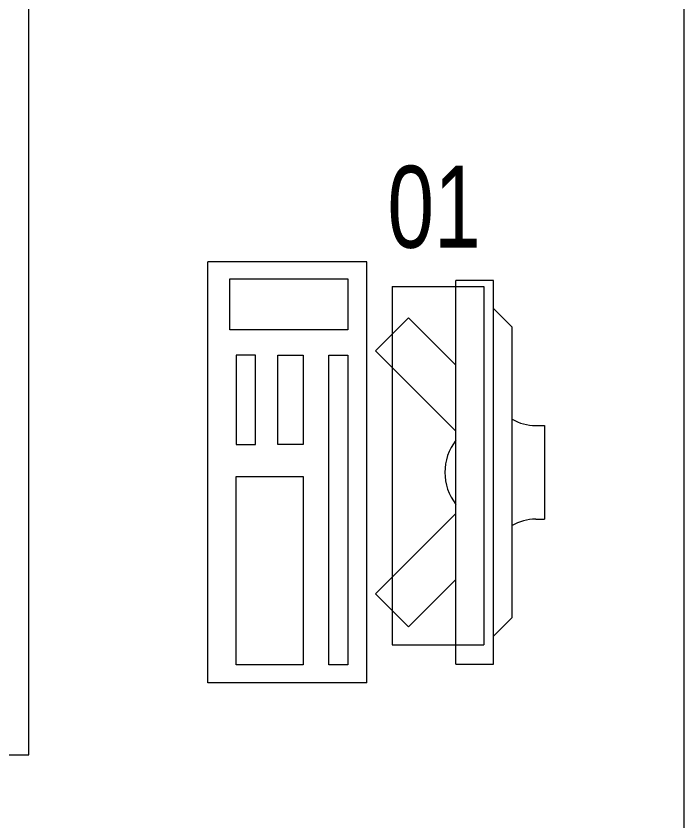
# Model space of a CAD drawing. Header units: metres. Extents: x -18745 to 220762, y -1579758 to -1356048.
# Drawn here: x 102837 to 103550, y -1407393 to -1406534 of the extents above; entities that cross this region are included whole.
import ezdxf

# ---------------------------------------------------------------- set-up
doc = ezdxf.new("R2010")
doc.units = ezdxf.units.M
doc.layers.get('0').update_dxf_attribs({"lineweight": 0})
doc.layers.add('A-100 - Copy$0$Medical Equipment and Furniture', color=8, linetype='Continuous', lineweight=0)
doc.styles.add('A-100 - Copy$0$X3G_ENTITY_257CFD', font='swisscl.ttf', dxfattribs={"height": 200})

# ---------------------------------------------------------------- blocks, each defined once
blk = doc.blocks.new('A-100 - Copy$0$ITCWLS1-P')
for p, q in [((-0.17, 0.45), (-0.17, 0)), ((-0.17, 0.45), (0, 0.45)), ((0, 0.45), (0, 0)), ((-0.26509, 0.43, 0), (-0.30509, 0.43, 0)), ((-0.30509, 0.43, 0), (-0.30509, 0.02, 0)), ((-0.26509, 0.43, 0), (-0.26509, 0.02, 0)), ((-0.14957, 0.43047), (-0.12914, 0.43047)), ((-0.12914, 0.43047), (-0.12914, 0.40893)), ((-0.197, 0.40939), (-0.295, 0.40939)), ((-0.295, 0.02639), (-0.295, 0.40939)), ((-0.197, 0.02639), (-0.197, 0.40939)), ((-0.32509, 0.38, 0), (-0.30509, 0.4, 0)), ((-0.32509, 0.38, 0), (-0.32509, 0.07, 0)), ((-0.35032, 0.275), (-0.35961, 0.275)), ((-0.35961, 0.175), (-0.35961, 0.275)), ((-0.35032, 0.175), (-0.35961, 0.175)), ((-0.32509, 0.07, 0), (-0.30509, 0.05, 0)), ((-0.197, 0.02639), (-0.295, 0.02639)), ((-0.30509, 0.02, 0), (-0.26509, 0.02, 0)), ((-0.17, 0), (0, 0))]:
    blk.add_line(p, q)
at = {"extrusion": (2.48281e-10, 3.18408e-10, -1)}
for p, q in [((-0.26509, 0.33952), (-0.21443, 0.39019)), ((-0.17907, 0.35483), (-0.21443, 0.39019)), ((-0.26509, 0.26881), (-0.17907, 0.35483))]:
    blk.add_line(p, q, dxfattribs=at)
at = {"extrusion": (2.48281e-10, -3.18408e-10, -1)}
for p, q in [((-0.26509, 0.18119), (-0.17907, 0.09517)), ((-0.26509, 0.11048), (-0.21443, 0.05981)), ((-0.17907, 0.09517), (-0.21443, 0.05981))]:
    blk.add_line(p, q, dxfattribs=at)
for points in [[(-0.12914, 0.40893), (-0.12914, 0.09996), (-0.14957, 0.09996), (-0.14957, 0.43047)], [(-0.14957, 0.09997), (-0.14957, 0.09997), (-0.14957, 0.09997), (-0.14957, 0.09997), (-0.14957, 0.09997), (-0.14957, 0.09997), (-0.14957, 0.09997), (-0.14957, 0.09997), (-0.14957, 0.09997)], [(-0.14957, 0.09997), (-0.14957, 0.09997), (-0.14957, 0.09997), (-0.14957, 0.09997), (-0.14957, 0.09997), (-0.14957, 0.09997), (-0.14957, 0.09997), (-0.14957, 0.09997), (-0.14957, 0.09997), (-0.14957, 0.09997), (-0.14957, 0.09997), (-0.14957, 0.09997), (-0.14957, 0.09997), (-0.14957, 0.09997), (-0.14957, 0.09997), (-0.14957, 0.09997), (-0.14957, 0.09997), (-0.14957, 0.09997)], [(-0.14957, 0.09996), (-0.14957, 0.09996), (-0.14957, 0.09996), (-0.14957, 0.09996), (-0.14957, 0.09996), (-0.14957, 0.09996), (-0.14957, 0.09996), (-0.14957, 0.09996), (-0.14957, 0.09996), (-0.14957, 0.09996)], [(-0.14957, 0.09996), (-0.14957, 0.09996), (-0.14957, 0.09996), (-0.14957, 0.09996), (-0.14957, 0.09996), (-0.14957, 0.09996), (-0.14957, 0.09996)], [(-0.14957, 0.09997), (-0.14957, 0.09997), (-0.14957, 0.09997), (-0.14957, 0.09997), (-0.14957, 0.09997), (-0.14957, 0.09997), (-0.14957, 0.09997), (-0.14957, 0.09997), (-0.14957, 0.09997), (-0.14957, 0.09997)], [(-0.14957, 0.09997), (-0.14957, 0.09997), (-0.14957, 0.09997), (-0.14957, 0.09997), (-0.14957, 0.09997), (-0.14957, 0.09997), (-0.14957, 0.09997), (-0.14957, 0.09997), (-0.14957, 0.09997), (-0.14957, 0.09997), (-0.14957, 0.09997), (-0.14957, 0.09997), (-0.14957, 0.09997), (-0.14957, 0.09997), (-0.14957, 0.09997)], [(-0.14957, 0.09997), (-0.14957, 0.09997), (-0.14957, 0.09997), (-0.14957, 0.09997), (-0.14957, 0.09997), (-0.14957, 0.09997), (-0.14957, 0.09997), (-0.14957, 0.09997), (-0.14957, 0.09997), (-0.14957, 0.09997)], [(-0.14957, 0.09997), (-0.14957, 0.09997), (-0.14957, 0.09997), (-0.14957, 0.09997), (-0.14957, 0.09997), (-0.14957, 0.09997), (-0.14957, 0.09997), (-0.14957, 0.09997), (-0.14957, 0.09997), (-0.14957, 0.09997)], [(-0.14957, 0.09996), (-0.14957, 0.09996), (-0.14957, 0.09996), (-0.14957, 0.09996), (-0.14957, 0.09996), (-0.14957, 0.09996), (-0.14957, 0.09996), (-0.14957, 0.09996), (-0.14957, 0.09996), (-0.14957, 0.09996), (-0.14957, 0.09996), (-0.14957, 0.09996), (-0.14957, 0.09996), (-0.14957, 0.09996), (-0.14957, 0.09996), (-0.14957, 0.09996), (-0.14957, 0.09996), (-0.14957, 0.09996), (-0.14957, 0.09997), (-0.14957, 0.09997), (-0.14957, 0.09997), (-0.14957, 0.09997), (-0.14957, 0.09997), (-0.14957, 0.09997), (-0.14957, 0.09997), (-0.14957, 0.09997), (-0.14957, 0.09997), (-0.14957, 0.09997), (-0.14957, 0.09997), (-0.14957, 0.09997), (-0.14957, 0.09997), (-0.14957, 0.09997), (-0.14956, 0.09997), (-0.14956, 0.09997), (-0.14956, 0.09997), (-0.14956, 0.09996), (-0.14956, 0.09996), (-0.14956, 0.09996), (-0.14956, 0.09996), (-0.14956, 0.09996), (-0.14956, 0.09996), (-0.14956, 0.09996), (-0.14956, 0.09996), (-0.14956, 0.09996), (-0.14956, 0.09996), (-0.14956, 0.09996), (-0.14956, 0.09996), (-0.14956, 0.09996), (-0.14957, 0.09996), (-0.14957, 0.09996), (-0.14957, 0.09996), (-0.14957, 0.09996), (-0.14957, 0.09996), (-0.14957, 0.09996)], [(-0.14957, 0.09996), (-0.14957, 0.09996), (-0.14957, 0.09996), (-0.14957, 0.09996), (-0.14957, 0.09996), (-0.14957, 0.09996), (-0.14957, 0.09996), (-0.14957, 0.09996), (-0.14957, 0.09996), (-0.14957, 0.09996), (-0.14957, 0.09997), (-0.14957, 0.09997), (-0.14957, 0.09997), (-0.14957, 0.09996), (-0.14957, 0.09996), (-0.14957, 0.09996), (-0.14957, 0.09996), (-0.14957, 0.09996), (-0.14957, 0.09996), (-0.14957, 0.09997), (-0.14957, 0.09997), (-0.14957, 0.09997), (-0.14957, 0.09997), (-0.14957, 0.09997), (-0.14957, 0.09997), (-0.14957, 0.09997), (-0.14957, 0.09997), (-0.14957, 0.09997), (-0.14957, 0.09997), (-0.14957, 0.09997), (-0.14957, 0.09997), (-0.14957, 0.09997), (-0.14957, 0.09997), (-0.14957, 0.09997), (-0.14957, 0.09997), (-0.14957, 0.09997), (-0.14957, 0.09997), (-0.14957, 0.09997), (-0.14957, 0.09997), (-0.14957, 0.09997), (-0.14957, 0.09997), (-0.14957, 0.09997), (-0.14957, 0.09997), (-0.14957, 0.09997), (-0.14957, 0.09997), (-0.14957, 0.09997), (-0.14957, 0.09997), (-0.14957, 0.09997), (-0.14957, 0.09997), (-0.14957, 0.09997), (-0.14957, 0.09997), (-0.14957, 0.09997), (-0.14957, 0.09997), (-0.14957, 0.09997), (-0.14957, 0.09997), (-0.14957, 0.09997), (-0.14957, 0.09997), (-0.14957, 0.09997), (-0.14957, 0.09997), (-0.14957, 0.09997), (-0.14957, 0.09997), (-0.14957, 0.09997), (-0.14957, 0.09997), (-0.14957, 0.09997), (-0.14957, 0.09997), (-0.14957, 0.09997), (-0.14957, 0.09997), (-0.14957, 0.09997), (-0.14957, 0.09997), (-0.14957, 0.09997), (-0.14957, 0.09997), (-0.14957, 0.09997), (-0.14957, 0.09997), (-0.14957, 0.09997), (-0.14957, 0.09997), (-0.14957, 0.09997), (-0.14957, 0.09997), (-0.14957, 0.09997), (-0.14957, 0.09997), (-0.14957, 0.09997), (-0.14956, 0.09997), (-0.14957, 0.09997), (-0.14957, 0.09997), (-0.14957, 0.09997), (-0.14957, 0.09997), (-0.14956, 0.09997), (-0.14957, 0.09997), (-0.14957, 0.09997), (-0.14957, 0.09997), (-0.14957, 0.09997), (-0.14957, 0.09997), (-0.14957, 0.09997), (-0.14957, 0.09997), (-0.14957, 0.09997), (-0.14957, 0.09997), (-0.14957, 0.09997), (-0.14956, 0.09997), (-0.14957, 0.09996), (-0.14957, 0.09996), (-0.14957, 0.09996), (-0.14956, 0.09996), (-0.14957, 0.09996), (-0.14957, 0.09996), (-0.14957, 0.09996), (-0.14957, 0.09996), (-0.14957, 0.09996), (-0.14957, 0.09996), (-0.14957, 0.09996), (-0.14957, 0.09996), (-0.14957, 0.09996), (-0.14957, 0.09996)], [(-0.14957, 0.09996), (-0.14957, 0.09996), (-0.14957, 0.09996), (-0.14957, 0.09996), (-0.14957, 0.09996), (-0.14957, 0.09996), (-0.14957, 0.09996), (-0.14957, 0.09996)], [(-0.14957, 0.09996), (-0.14957, 0.09996), (-0.14957, 0.09996), (-0.14957, 0.09996), (-0.14957, 0.09996), (-0.14957, 0.09996), (-0.14957, 0.09996), (-0.14957, 0.09996), (-0.14957, 0.09996), (-0.14957, 0.09996), (-0.14957, 0.09996), (-0.14957, 0.09996), (-0.14957, 0.09996), (-0.14957, 0.09996), (-0.14957, 0.09996), (-0.14957, 0.09996), (-0.14957, 0.09996), (-0.14957, 0.09996), (-0.14957, 0.09996), (-0.14957, 0.09996), (-0.14957, 0.09996), (-0.14957, 0.09996), (-0.14957, 0.09996), (-0.14957, 0.09996), (-0.14957, 0.09996), (-0.14957, 0.09996), (-0.14957, 0.09996), (-0.14957, 0.09996), (-0.14957, 0.09996), (-0.14957, 0.09996), (-0.14957, 0.09996), (-0.14957, 0.09996), (-0.14957, 0.09996), (-0.14957, 0.09996), (-0.14957, 0.09996), (-0.14957, 0.09996), (-0.14957, 0.09996), (-0.14957, 0.09996), (-0.14957, 0.09996), (-0.14957, 0.09996), (-0.14957, 0.09996), (-0.14957, 0.09996), (-0.14957, 0.09996), (-0.14957, 0.09996), (-0.14957, 0.09996), (-0.14957, 0.09996), (-0.14957, 0.09996), (-0.14957, 0.09996), (-0.14956, 0.09996), (-0.14956, 0.09996), (-0.14956, 0.09996), (-0.14956, 0.09996), (-0.14957, 0.09996), (-0.14957, 0.09996), (-0.14957, 0.09996), (-0.14957, 0.09996), (-0.14957, 0.09996), (-0.14957, 0.09996), (-0.14956, 0.09996), (-0.14957, 0.09996), (-0.14957, 0.09996), (-0.14957, 0.09996), (-0.14957, 0.09996), (-0.14957, 0.09996), (-0.14957, 0.09996), (-0.14957, 0.09996), (-0.14957, 0.09996), (-0.14957, 0.09996), (-0.14957, 0.09996), (-0.14956, 0.09996), (-0.14956, 0.09996), (-0.14957, 0.09996), (-0.14957, 0.09996), (-0.14957, 0.09996), (-0.14957, 0.09996), (-0.14957, 0.09996), (-0.14957, 0.09996), (-0.14957, 0.09996), (-0.14957, 0.09996), (-0.14957, 0.09996), (-0.14957, 0.09996), (-0.14957, 0.09996), (-0.14957, 0.09996), (-0.14957, 0.09996), (-0.14957, 0.09996), (-0.14957, 0.09996), (-0.14957, 0.09996), (-0.14957, 0.09996), (-0.14957, 0.09996)], [(-0.14957, 0.09996), (-0.14957, 0.09996), (-0.14957, 0.09996), (-0.14957, 0.09996), (-0.14957, 0.09996), (-0.14957, 0.09996), (-0.14957, 0.09996), (-0.14957, 0.09996), (-0.14957, 0.09996), (-0.14957, 0.09996), (-0.14957, 0.09996), (-0.14957, 0.09996)], [(-0.14957, 0.09996), (-0.14957, 0.09996), (-0.14956, 0.09996), (-0.14956, 0.09996), (-0.14956, 0.09996), (-0.14956, 0.09996), (-0.14957, 0.09996)], [(-0.14957, 0.09996), (-0.14957, 0.09996), (-0.14957, 0.09996), (-0.14957, 0.09996), (-0.14957, 0.09996), (-0.14957, 0.09996), (-0.14957, 0.09996), (-0.14957, 0.09996), (-0.14957, 0.09996), (-0.14956, 0.09996), (-0.14956, 0.09996), (-0.14956, 0.09996), (-0.14956, 0.09996), (-0.14956, 0.09996), (-0.14956, 0.09996), (-0.14956, 0.09996), (-0.14957, 0.09996)]]:
    blk.add_lwpolyline(points)
for points in [[(-0.1019, 0.43047), (-0.03039, 0.43047), (-0.03039, 0.22944), (-0.1019, 0.22944)], [(-0.1019, 0.19536), (-0.07466, 0.19536), (-0.07466, 0.09996), (-0.1019, 0.09996)], [(-0.03039, 0.19536), (-0.05082, 0.19536), (-0.05082, 0.09996), (-0.03039, 0.09996)], [(-0.14956, 0.09996), (-0.14956, 0.09996), (-0.14956, 0.09996), (-0.14956, 0.09996), (-0.14956, 0.09996), (-0.14956, 0.09996), (-0.14956, 0.09996), (-0.14956, 0.09996), (-0.14957, 0.09996), (-0.14957, 0.09996), (-0.14957, 0.09996), (-0.14957, 0.09996), (-0.14957, 0.09996), (-0.14957, 0.09996), (-0.14957, 0.09996), (-0.14957, 0.09996), (-0.14957, 0.09996), (-0.14957, 0.09996), (-0.14957, 0.09996), (-0.14957, 0.09996), (-0.14957, 0.09996), (-0.14957, 0.09996), (-0.14957, 0.09996), (-0.14957, 0.09996), (-0.14957, 0.09996), (-0.14957, 0.09996), (-0.14957, 0.09996), (-0.14957, 0.09996), (-0.14957, 0.09996), (-0.14957, 0.09996), (-0.14957, 0.09996), (-0.14957, 0.09996), (-0.14957, 0.09996), (-0.14957, 0.09996), (-0.14957, 0.09996), (-0.14957, 0.09996), (-0.14957, 0.09996), (-0.14957, 0.09996), (-0.14957, 0.09996), (-0.14957, 0.09996), (-0.14957, 0.09996), (-0.14957, 0.09996), (-0.14957, 0.09996), (-0.14957, 0.09996), (-0.14957, 0.09996), (-0.14957, 0.09996), (-0.14957, 0.09996), (-0.14957, 0.09996), (-0.14957, 0.09996), (-0.14957, 0.09996), (-0.14957, 0.09996), (-0.14957, 0.09996), (-0.14957, 0.09996), (-0.14957, 0.09996), (-0.14957, 0.09996), (-0.14957, 0.09996), (-0.14957, 0.09996), (-0.14956, 0.09996), (-0.14956, 0.09996), (-0.14956, 0.09996), (-0.14956, 0.09996), (-0.14956, 0.09996), (-0.14956, 0.09996), (-0.14956, 0.09996), (-0.14956, 0.09996), (-0.14956, 0.09996), (-0.14956, 0.09996), (-0.14956, 0.09996), (-0.14956, 0.09996), (-0.14956, 0.09996), (-0.14956, 0.09996), (-0.14956, 0.09996), (-0.14956, 0.09996), (-0.14956, 0.09996), (-0.14956, 0.09996), (-0.14956, 0.09996), (-0.14956, 0.09996), (-0.14956, 0.09996), (-0.14956, 0.09996), (-0.14956, 0.09996), (-0.14956, 0.09996), (-0.14956, 0.09996), (-0.14956, 0.09996), (-0.14956, 0.09996), (-0.14956, 0.09996), (-0.14956, 0.09996), (-0.14956, 0.09996), (-0.14956, 0.09996), (-0.14956, 0.09996), (-0.14957, 0.09996), (-0.14957, 0.09996), (-0.14957, 0.09996), (-0.14957, 0.09996), (-0.14957, 0.09996), (-0.14957, 0.09996), (-0.14957, 0.09996), (-0.14957, 0.09996), (-0.14957, 0.09996), (-0.14957, 0.09996), (-0.14957, 0.09996), (-0.14957, 0.09996), (-0.14957, 0.09996), (-0.14957, 0.09996), (-0.14957, 0.09996), (-0.14957, 0.09996), (-0.14957, 0.09996), (-0.14957, 0.09996), (-0.14957, 0.09996), (-0.14957, 0.09996), (-0.14957, 0.09996), (-0.14957, 0.09996), (-0.14957, 0.09996), (-0.14957, 0.09996), (-0.14957, 0.09996), (-0.14957, 0.09996), (-0.14957, 0.09996), (-0.14957, 0.09996), (-0.14957, 0.09996), (-0.14957, 0.09996), (-0.14957, 0.09996), (-0.14957, 0.09996), (-0.14957, 0.09996), (-0.14957, 0.09996), (-0.14957, 0.09996), (-0.14957, 0.09996), (-0.14957, 0.09996), (-0.14957, 0.09996), (-0.14957, 0.09996), (-0.14957, 0.09996), (-0.14957, 0.09996), (-0.14957, 0.09996), (-0.14957, 0.09996), (-0.14957, 0.09996), (-0.14957, 0.09996), (-0.14957, 0.09996), (-0.14957, 0.09996), (-0.14957, 0.09996), (-0.14957, 0.09996), (-0.14957, 0.09996), (-0.14957, 0.09996), (-0.14957, 0.09996), (-0.14957, 0.09996), (-0.14957, 0.09996), (-0.14957, 0.09996), (-0.14957, 0.09996), (-0.14957, 0.09996), (-0.14957, 0.09996), (-0.14957, 0.09996), (-0.14957, 0.09996), (-0.14957, 0.09996), (-0.14957, 0.09996), (-0.14957, 0.09996), (-0.14957, 0.09996), (-0.14957, 0.09996), (-0.14956, 0.09996), (-0.14956, 0.09996), (-0.14956, 0.09996), (-0.14956, 0.09996), (-0.14956, 0.09996), (-0.14956, 0.09996), (-0.14956, 0.09996), (-0.14956, 0.09996), (-0.14956, 0.09996), (-0.14956, 0.09996), (-0.14956, 0.09996), (-0.14956, 0.09996), (-0.14956, 0.09996), (-0.14956, 0.09996), (-0.14956, 0.09996), (-0.14956, 0.09996), (-0.14956, 0.09996), (-0.14956, 0.09996), (-0.14956, 0.09996), (-0.14956, 0.09996), (-0.14956, 0.09996), (-0.14956, 0.09996), (-0.14956, 0.09996), (-0.14956, 0.09996), (-0.14956, 0.09996), (-0.14956, 0.09996), (-0.14956, 0.09996), (-0.14956, 0.09996), (-0.14956, 0.09996), (-0.14956, 0.09996), (-0.14956, 0.09996), (-0.14956, 0.09996), (-0.14956, 0.09996), (-0.14956, 0.09996), (-0.14956, 0.09996), (-0.14956, 0.09996), (-0.14956, 0.09996), (-0.14956, 0.09996), (-0.14956, 0.09996), (-0.14956, 0.09996), (-0.14956, 0.09996), (-0.14956, 0.09996), (-0.14956, 0.09996), (-0.14956, 0.09996), (-0.14956, 0.09996), (-0.14956, 0.09996), (-0.14956, 0.09996), (-0.14957, 0.09996), (-0.14957, 0.09996), (-0.14957, 0.09996), (-0.14957, 0.09996), (-0.14957, 0.09996), (-0.14957, 0.09996), (-0.14957, 0.09996), (-0.14957, 0.09996), (-0.14957, 0.09996), (-0.14957, 0.09996), (-0.14957, 0.09996), (-0.14957, 0.09996), (-0.14957, 0.09996), (-0.14957, 0.09996), (-0.14957, 0.09996), (-0.14957, 0.09996), (-0.14957, 0.09996), (-0.14957, 0.09996), (-0.14957, 0.09996), (-0.14957, 0.09996), (-0.14957, 0.09996), (-0.14957, 0.09996), (-0.14957, 0.09996), (-0.14957, 0.09996), (-0.14957, 0.09996), (-0.14957, 0.09996), (-0.14957, 0.09996), (-0.14957, 0.09996), (-0.14957, 0.09996), (-0.14957, 0.09996), (-0.14957, 0.09996), (-0.14957, 0.09996), (-0.14957, 0.09996), (-0.14957, 0.09996), (-0.14956, 0.09996), (-0.14956, 0.09996), (-0.14956, 0.09996), (-0.14956, 0.09996), (-0.14956, 0.09996), (-0.14956, 0.09996), (-0.14956, 0.09996), (-0.14956, 0.09996), (-0.14956, 0.09996), (-0.14956, 0.09996), (-0.14956, 0.09996), (-0.14956, 0.09996), (-0.14956, 0.09996), (-0.14956, 0.09996), (-0.14956, 0.09996), (-0.14956, 0.09996), (-0.14956, 0.09996), (-0.14956, 0.09996), (-0.14956, 0.09996), (-0.14956, 0.09996), (-0.14956, 0.09996), (-0.14956, 0.09996), (-0.14956, 0.09996), (-0.14956, 0.09996), (-0.14956, 0.09996), (-0.14956, 0.09996), (-0.14956, 0.09996), (-0.14956, 0.09996), (-0.14956, 0.09996), (-0.14956, 0.09996), (-0.14956, 0.09996), (-0.14956, 0.09996), (-0.14956, 0.09996), (-0.14956, 0.09996), (-0.14956, 0.09996), (-0.14956, 0.09996), (-0.14956, 0.09996), (-0.14956, 0.09996), (-0.14956, 0.09996), (-0.14956, 0.09996), (-0.14956, 0.09996), (-0.14956, 0.09996)], [(-0.14957, 0.09996), (-0.14957, 0.09996), (-0.14957, 0.09996), (-0.14957, 0.09996), (-0.14957, 0.09996), (-0.14957, 0.09996), (-0.14957, 0.09996), (-0.14957, 0.09996), (-0.14957, 0.09996), (-0.14957, 0.09996), (-0.14957, 0.09996), (-0.14957, 0.09996), (-0.14957, 0.09996), (-0.14957, 0.09996), (-0.14957, 0.09996), (-0.14957, 0.09996), (-0.14957, 0.09996), (-0.14957, 0.09996), (-0.14957, 0.09996), (-0.14957, 0.09996), (-0.14957, 0.09996), (-0.14957, 0.09996), (-0.14957, 0.09996), (-0.14957, 0.09996), (-0.14957, 0.09996), (-0.14957, 0.09996), (-0.14957, 0.09996), (-0.14957, 0.09996), (-0.14957, 0.09996), (-0.14957, 0.09996), (-0.14957, 0.09996), (-0.14957, 0.09996), (-0.14957, 0.09996), (-0.14957, 0.09996), (-0.14957, 0.09996), (-0.14957, 0.09996), (-0.14957, 0.09996), (-0.14957, 0.09996), (-0.14957, 0.09996), (-0.14957, 0.09996), (-0.14957, 0.09996), (-0.14957, 0.09996), (-0.14957, 0.09996), (-0.14957, 0.09996), (-0.14957, 0.09996), (-0.14957, 0.09996), (-0.14957, 0.09996), (-0.14957, 0.09996), (-0.14957, 0.09996), (-0.14957, 0.09996), (-0.14957, 0.09996), (-0.14957, 0.09996), (-0.14957, 0.09996), (-0.14957, 0.09996), (-0.14957, 0.09996), (-0.14957, 0.09996), (-0.14957, 0.09996), (-0.14957, 0.09996), (-0.14957, 0.09996), (-0.14957, 0.09996), (-0.14957, 0.09996), (-0.14957, 0.09996), (-0.14957, 0.09996), (-0.14957, 0.09996), (-0.14957, 0.09996), (-0.14957, 0.09996), (-0.14957, 0.09996), (-0.14957, 0.09996), (-0.14957, 0.09996), (-0.14957, 0.09996), (-0.14957, 0.09996), (-0.14957, 0.09996), (-0.14957, 0.09996), (-0.14957, 0.09996), (-0.14957, 0.09996), (-0.14957, 0.09996), (-0.14957, 0.09996), (-0.14957, 0.09996), (-0.14957, 0.09996), (-0.14957, 0.09996), (-0.14957, 0.09996), (-0.14957, 0.09996), (-0.14957, 0.09996), (-0.14957, 0.09996), (-0.14957, 0.09996), (-0.14957, 0.09996), (-0.14957, 0.09996), (-0.14957, 0.09996), (-0.14957, 0.09996), (-0.14957, 0.09996), (-0.14957, 0.09996), (-0.14957, 0.09996), (-0.14957, 0.09996), (-0.14957, 0.09996), (-0.14957, 0.09996), (-0.14957, 0.09996), (-0.14957, 0.09996), (-0.14957, 0.09996), (-0.14957, 0.09996), (-0.14957, 0.09996), (-0.14957, 0.09996), (-0.14957, 0.09996), (-0.14957, 0.09996), (-0.14957, 0.09996), (-0.14957, 0.09996), (-0.14957, 0.09996), (-0.14957, 0.09996), (-0.14957, 0.09996), (-0.14957, 0.09996), (-0.14957, 0.09996), (-0.14957, 0.09996), (-0.14957, 0.09996), (-0.14957, 0.09996), (-0.14957, 0.09996), (-0.14957, 0.09996), (-0.14957, 0.09996), (-0.14957, 0.09996), (-0.14957, 0.09996), (-0.14957, 0.09996), (-0.14957, 0.09996), (-0.14957, 0.09996), (-0.14957, 0.09996), (-0.14957, 0.09996), (-0.14957, 0.09996), (-0.14957, 0.09996), (-0.14957, 0.09996), (-0.14957, 0.09996), (-0.14957, 0.09996), (-0.14957, 0.09996), (-0.14957, 0.09996), (-0.14957, 0.09996), (-0.14957, 0.09996), (-0.14957, 0.09996), (-0.14957, 0.09996), (-0.14957, 0.09996), (-0.14957, 0.09996), (-0.14957, 0.09996), (-0.14957, 0.09996), (-0.14957, 0.09996), (-0.14957, 0.09996), (-0.14957, 0.09996), (-0.14957, 0.09996), (-0.14957, 0.09996), (-0.14957, 0.09996), (-0.14957, 0.09996), (-0.14957, 0.09996), (-0.14957, 0.09996), (-0.14957, 0.09996), (-0.14957, 0.09996), (-0.14957, 0.09996), (-0.14957, 0.09996), (-0.14957, 0.09996), (-0.14957, 0.09996), (-0.14957, 0.09996), (-0.14957, 0.09996), (-0.14957, 0.09996), (-0.14957, 0.09996), (-0.14957, 0.09996), (-0.14957, 0.09996), (-0.14957, 0.09996), (-0.14957, 0.09996), (-0.14957, 0.09996), (-0.14957, 0.09996), (-0.14957, 0.09996), (-0.14957, 0.09996), (-0.14957, 0.09996), (-0.14957, 0.09996), (-0.14957, 0.09996), (-0.14957, 0.09996), (-0.14957, 0.09996), (-0.14957, 0.09996), (-0.14957, 0.09996), (-0.14957, 0.09996), (-0.14957, 0.09996), (-0.14957, 0.09996), (-0.14957, 0.09996), (-0.14957, 0.09996), (-0.14957, 0.09996), (-0.14957, 0.09996), (-0.14957, 0.09996), (-0.14957, 0.09996), (-0.14957, 0.09996), (-0.14957, 0.09996), (-0.14957, 0.09996), (-0.14957, 0.09996), (-0.14957, 0.09996), (-0.14957, 0.09996), (-0.14957, 0.09996), (-0.14957, 0.09996), (-0.14957, 0.09996), (-0.14957, 0.09996), (-0.14957, 0.09996), (-0.14957, 0.09996), (-0.14957, 0.09996), (-0.14957, 0.09996), (-0.14957, 0.09996), (-0.14957, 0.09996), (-0.14957, 0.09996), (-0.14957, 0.09996), (-0.14957, 0.09996), (-0.14957, 0.09996), (-0.14957, 0.09996), (-0.14957, 0.09996), (-0.14957, 0.09996), (-0.14957, 0.09996), (-0.14957, 0.09996), (-0.14957, 0.09996), (-0.14957, 0.09996), (-0.14957, 0.09996), (-0.14957, 0.09996), (-0.14957, 0.09996), (-0.14957, 0.09996), (-0.14957, 0.09996), (-0.14957, 0.09996)], [(-0.14957, 0.09996), (-0.14957, 0.09996), (-0.14957, 0.09996), (-0.14957, 0.09996), (-0.14957, 0.09996), (-0.14957, 0.09996), (-0.14957, 0.09996), (-0.14957, 0.09996), (-0.14957, 0.09996), (-0.14957, 0.09996), (-0.14957, 0.09996), (-0.14957, 0.09996), (-0.14957, 0.09996), (-0.14957, 0.09996), (-0.14957, 0.09996), (-0.14957, 0.09996), (-0.14957, 0.09996), (-0.14957, 0.09996), (-0.14957, 0.09996), (-0.14957, 0.09996), (-0.14957, 0.09996), (-0.14957, 0.09996), (-0.14957, 0.09996), (-0.14957, 0.09996), (-0.14957, 0.09996), (-0.14957, 0.09996), (-0.14957, 0.09996), (-0.14957, 0.09996), (-0.14957, 0.09996), (-0.14957, 0.09996), (-0.14957, 0.09996), (-0.14957, 0.09996), (-0.14957, 0.09996), (-0.14957, 0.09996), (-0.14957, 0.09996), (-0.14957, 0.09996), (-0.14957, 0.09996), (-0.14957, 0.09996), (-0.14957, 0.09996), (-0.14957, 0.09996), (-0.14957, 0.09996), (-0.14957, 0.09996), (-0.14957, 0.09996), (-0.14957, 0.09996), (-0.14957, 0.09996), (-0.14957, 0.09996), (-0.14957, 0.09996), (-0.14957, 0.09996), (-0.14957, 0.09996), (-0.14957, 0.09996), (-0.14957, 0.09996), (-0.14957, 0.09996), (-0.14957, 0.09996), (-0.14957, 0.09996), (-0.14957, 0.09996), (-0.14957, 0.09996), (-0.14957, 0.09996), (-0.14957, 0.09996), (-0.14957, 0.09996), (-0.14957, 0.09996), (-0.14957, 0.09996), (-0.14957, 0.09996), (-0.14957, 0.09996), (-0.14957, 0.09996), (-0.14957, 0.09996), (-0.14957, 0.09996), (-0.14957, 0.09996), (-0.14957, 0.09996), (-0.14957, 0.09996), (-0.14957, 0.09996), (-0.14957, 0.09996), (-0.14957, 0.09996), (-0.14957, 0.09996), (-0.14957, 0.09996), (-0.14957, 0.09996), (-0.14957, 0.09996), (-0.14957, 0.09996), (-0.14957, 0.09996), (-0.14957, 0.09996), (-0.14957, 0.09996), (-0.14957, 0.09996), (-0.14957, 0.09996), (-0.14957, 0.09996), (-0.14957, 0.09996), (-0.14957, 0.09996), (-0.14957, 0.09996), (-0.14957, 0.09996), (-0.14957, 0.09996), (-0.14957, 0.09996), (-0.14957, 0.09996), (-0.14957, 0.09996), (-0.14957, 0.09996), (-0.14957, 0.09996), (-0.14957, 0.09996), (-0.14957, 0.09996), (-0.14957, 0.09996), (-0.14957, 0.09996), (-0.14957, 0.09996), (-0.14957, 0.09996), (-0.14957, 0.09996), (-0.14957, 0.09996), (-0.14957, 0.09996), (-0.14957, 0.09996), (-0.14957, 0.09996), (-0.14957, 0.09996), (-0.14957, 0.09996), (-0.14957, 0.09996), (-0.14957, 0.09996), (-0.14957, 0.09996), (-0.14957, 0.09996), (-0.14957, 0.09996), (-0.14957, 0.09996), (-0.14957, 0.09996), (-0.14957, 0.09996), (-0.14957, 0.09996), (-0.14957, 0.09996), (-0.14957, 0.09996), (-0.14957, 0.09996), (-0.14957, 0.09996), (-0.14957, 0.09996), (-0.14957, 0.09996), (-0.14957, 0.09996), (-0.14957, 0.09996), (-0.14957, 0.09996), (-0.14957, 0.09996), (-0.14957, 0.09996), (-0.14957, 0.09996), (-0.14957, 0.09996), (-0.14957, 0.09996), (-0.14957, 0.09996), (-0.14957, 0.09996), (-0.14957, 0.09996), (-0.14957, 0.09996), (-0.14957, 0.09996), (-0.14957, 0.09996), (-0.14957, 0.09996), (-0.14957, 0.09996), (-0.14957, 0.09996), (-0.14957, 0.09996), (-0.14957, 0.09996), (-0.14957, 0.09996), (-0.14957, 0.09996), (-0.14957, 0.09996), (-0.14957, 0.09996), (-0.14957, 0.09996), (-0.14957, 0.09996), (-0.14957, 0.09996), (-0.14957, 0.09996), (-0.14957, 0.09996), (-0.14957, 0.09996), (-0.14957, 0.09996), (-0.14957, 0.09996), (-0.14957, 0.09996), (-0.14957, 0.09996), (-0.14957, 0.09996), (-0.14957, 0.09996), (-0.14957, 0.09996), (-0.14957, 0.09996), (-0.14957, 0.09996), (-0.14957, 0.09996), (-0.14957, 0.09996), (-0.14957, 0.09996), (-0.14957, 0.09996), (-0.14957, 0.09996), (-0.14957, 0.09996), (-0.14957, 0.09996), (-0.14957, 0.09996), (-0.14957, 0.09996), (-0.14957, 0.09996), (-0.14957, 0.09996), (-0.14957, 0.09996), (-0.14957, 0.09996), (-0.14957, 0.09996), (-0.14957, 0.09996), (-0.14957, 0.09996), (-0.14957, 0.09996), (-0.14957, 0.09996), (-0.14957, 0.09996), (-0.14957, 0.09996), (-0.14957, 0.09996), (-0.14957, 0.09996), (-0.14957, 0.09996), (-0.14957, 0.09996), (-0.14957, 0.09996), (-0.14957, 0.09996), (-0.14957, 0.09996), (-0.14957, 0.09996), (-0.14957, 0.09996), (-0.14957, 0.09996), (-0.14957, 0.09996), (-0.14957, 0.09996), (-0.14957, 0.09996), (-0.14957, 0.09996), (-0.14957, 0.09996), (-0.14957, 0.09996), (-0.14957, 0.09996), (-0.14957, 0.09996), (-0.14957, 0.09996), (-0.14957, 0.09996), (-0.14957, 0.09996), (-0.14957, 0.09996), (-0.14957, 0.09996), (-0.14957, 0.09996), (-0.14957, 0.09996), (-0.14957, 0.09996), (-0.14957, 0.09996), (-0.14957, 0.09996), (-0.14957, 0.09996), (-0.14957, 0.09996), (-0.14957, 0.09996), (-0.14957, 0.09996), (-0.14957, 0.09996), (-0.14957, 0.09996), (-0.14957, 0.09996), (-0.14957, 0.09996), (-0.14957, 0.09996), (-0.14957, 0.09996), (-0.14957, 0.09996), (-0.14957, 0.09996)], [(-0.14957, 0.0727), (-0.02358, 0.0727), (-0.02358, 0.01818), (-0.14957, 0.01818)]]:
    blk.add_lwpolyline(points, close=True)
for centre, radius, start, end in [((-0.35032, 0.325), 0.05, 270, 300.30934), ((-0.3089, 0.225), 0.05564, 321.94311, 38.05689), ((-0.35032, 0.125), 0.05, 59.69066, 90)]:
    blk.add_arc(centre, radius, start, end)
blk = doc.blocks.new('A-100 - Copy')
at = {"layer": 'A-100 - Copy$0$Medical Equipment and Furniture', "elevation": 2.36}
for points in [[(103550.32, -1404022.69), (103550.32, -1408022.69), (102850.32, -1408022.69)], [(102850.32, -1407322.69), (102850.32, -1404022.69), (103550.32, -1404022.69)], [(101102.37, -1407322.69), (102850.32, -1407322.69)], [(103550.32, -1407322.69), (103550.32, -1408022.69), (101102.37, -1408022.69), (101102.37, -1407322.69)]]:
    blk.add_lwpolyline(points, dxfattribs=at)
at = {"layer": 'A-100 - Copy$0$Medical Equipment and Furniture', "extrusion": (2.20203e-06, -2.34751e-05, 1), "xscale": 1000.000000000006, "yscale": 1000.000000000006, "zscale": 1000.000000000006, "rotation": 179.9985892363079}
blk.add_blockref('A-100 - Copy$0$ITCWLS1-P', (103041.66, -1406796.12, 35.62), dxfattribs=at)
at = {"layer": 'A-100 - Copy$0$Medical Equipment and Furniture', "insert": (103283.42, -1406693.71, 2.36), "char_height": 87.473, "attachment_point": 2, "style": 'A-100 - Copy$0$X3G_ENTITY_257CFD'}
blk.add_mtext('01', dxfattribs=at)

msp = doc.modelspace()

# ---------------------------------------------------------------- block references
msp.add_blockref('A-100 - Copy', (0, 0))

doc.saveas('drawing.dxf')
